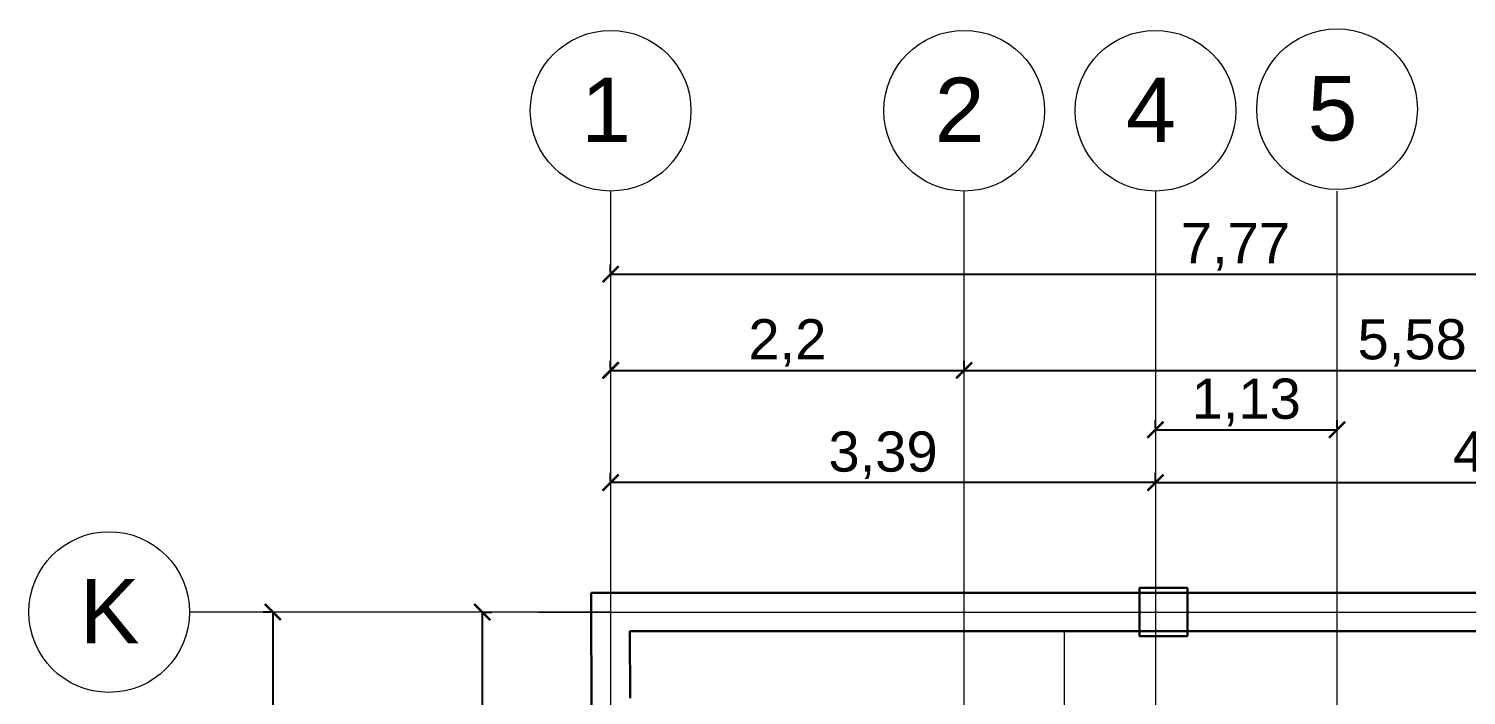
# Model space of a CAD drawing. Header units: metres. Extents: x 68508 to 226087, y -5893 to 20329.
# Drawn here: x 182827 to 191771, y 15956 to 20104 of the extents above; entities that cross this region are included whole.
import ezdxf

# ---------------------------------------------------------------- set-up
doc = ezdxf.new("R2010")
doc.units = ezdxf.units.M
doc.header["$LTSCALE"] = 0.05
doc.layers.add('Acotado', color=251, linetype='Continuous', lineweight=15)
doc.layers.add('muro', color=7, linetype='Continuous', lineweight=30)
doc.styles.get("Standard").update_dxf_attribs({"font": 'arial.ttf'})
doc.dimstyles.new('Planta', dxfattribs={"dimscale": 100, "dimtxt": 2.5, "dimasz": 1, "dimexe": 0.6, "dimexo": 0.1, "dimgap": 0.2, "dimtad": 1, "dimlfac": 0.001, "dimtxsty": 'Standard', "dimblk": 'ARCHTICK', "dimcen": 1, "dimdle": 0.0005, "dimadec": 0, "dimazin": 0, "dimtfac": 1, "dimtmove": 0, "dimatfit": 3, "dimfxl": 1, "dimarcsym": 0})

# ---------------------------------------------------------------- blocks, each defined once
blk = doc.blocks.new('*U51')
at = {"layer": 'muro', "color": 7, "linetype": 'Continuous', "lineweight": 30}
for p, q in [((3.44, 0.12), (-0.1202, 0.12)), ((0.1202, -0.12), (3.44, -0.12))]:
    blk.add_line(p, q, dxfattribs=at)
blk = doc.blocks.new('*U52')
at = {"layer": 'muro', "color": 7, "linetype": 'Continuous', "lineweight": 30}
for p, q in [((0.17, 0.12), (0, 0.12)), ((0, -0.12), (0.17, -0.12))]:
    blk.add_line(p, q, dxfattribs=at)
blk = doc.blocks.new('*U53')
at = {"layer": 'muro', "color": 7, "linetype": 'Continuous', "lineweight": 30}
for p, q in [((2.415, 0.12), (0, 0.12)), ((0, -0.12), (2.415, -0.12))]:
    blk.add_line(p, q, dxfattribs=at)
blk = doc.blocks.new('*U106')
at = {"layer": 'muro', "color": 7, "linetype": 'Continuous', "lineweight": 30}
for p, q in [((0.5361, 0.12), (0.1202, 0.12)), ((2.0776, 0.12), (0.7761, 0.12)), ((4.3622, 0.12), (2.3176, 0.12)), ((5.3722, 0.12), (4.6022, 0.12)), ((7.3422, 0.12), (5.6122, 0.12)), ((10.3397, 0.12), (7.5822, 0.12)), ((-0.1202, -0.12), (0.6558, -0.12)), ((0.6558, -0.12), (2.1971, -0.12)), ((2.1971, -0.12), (4.482, -0.12)), ((4.482, -0.12), (5.492, -0.12)), ((5.492, -0.12), (7.462, -0.12)), ((7.462, -0.12), (10.4594, -0.12))]:
    blk.add_line(p, q, dxfattribs=at)
blk = doc.blocks.new('*U125')
at = {"layer": 'muro', "color": 7, "linetype": 'Continuous', "lineweight": 30, "extrusion": (1, 0, 0)}
for p, q in [((0, -0.15, -0.15), (0, 0.15, -0.15)), ((0, 0.15, -0.15), (0, 0.15, 0.15)), ((0, 0.15, 0.15), (0, -0.15, 0.15)), ((0, -0.15, 0.15), (0, -0.15, -0.15))]:
    blk.add_line(p, q, dxfattribs=at)
blk = doc.blocks.new('_ArchTick')
at = {"color": 0, "linetype": 'ByBlock', "const_width": 0.15}
blk.add_lwpolyline([(-0.5, -0.5), (0.5, 0.5)], dxfattribs=at)
blk = doc.blocks.new('*D128')
at = {"layer": 'Acotado', "color": 0, "lineweight": -2, "transparency": 16777216}
for p, q in [((186447.8, 18586.8), (186447.8, 18636.8)), ((194222.5, 18586.8), (194222.5, 18636.8)), ((186447.7, 18576.8), (194222.6, 18576.8))]:
    blk.add_line(p, q, dxfattribs=at)
at = {"layer": 'Defpoints', "color": 0, "transparency": 16777216}
for p in [(186447.8, 18576.8), (194222.5, 18576.8), (194222.5, 18576.8)]:
    blk.add_point(p, dxfattribs=at)
at = {"layer": 'Acotado', "color": 0, "lineweight": -2, "transparency": 16777216, "xscale": 100, "yscale": 100, "zscale": 100, "rotation": 180}
blk.add_blockref('_ArchTick', (186447.8, 18576.8), dxfattribs=at)
at = {"layer": 'Acotado', "color": 0, "lineweight": -2, "transparency": 16777216, "xscale": 100, "yscale": 100, "zscale": 100}
blk.add_blockref('_ArchTick', (194222.5, 18576.8), dxfattribs=at)
at = {"layer": 'Acotado', "color": 0, "transparency": 16777216, "insert": (190335.2, 18746.5), "char_height": 250, "attachment_point": 5}
blk.add_mtext('7,77', dxfattribs=at)
blk = doc.blocks.new('*D129')
at = {"layer": 'Acotado', "color": 0, "lineweight": -2, "transparency": 16777216}
for p, q in [((186447.7, 17977.8), (188647.6, 17977.8)), ((186447.8, 17987.8), (186447.8, 18037.8)), ((188647.5, 17987.8), (188647.5, 18037.8))]:
    blk.add_line(p, q, dxfattribs=at)
at = {"layer": 'Defpoints', "color": 0, "transparency": 16777216}
for p in [(186447.8, 17977.8), (188647.5, 17977.8), (188647.5, 17977.8)]:
    blk.add_point(p, dxfattribs=at)
at = {"layer": 'Acotado', "color": 0, "lineweight": -2, "transparency": 16777216, "xscale": 100, "yscale": 100, "zscale": 100, "rotation": 180}
blk.add_blockref('_ArchTick', (186447.8, 17977.8), dxfattribs=at)
at = {"layer": 'Acotado', "color": 0, "lineweight": -2, "transparency": 16777216, "xscale": 100, "yscale": 100, "zscale": 100}
blk.add_blockref('_ArchTick', (188647.5, 17977.8), dxfattribs=at)
at = {"layer": 'Acotado', "color": 0, "transparency": 16777216, "insert": (187547.7, 18148.1), "char_height": 250, "attachment_point": 5}
blk.add_mtext('2,2', dxfattribs=at)
blk = doc.blocks.new('*D130')
at = {"layer": 'Acotado', "color": 0, "lineweight": -2, "transparency": 16777216}
for p, q in [((188647.5, 17987.8), (188647.5, 18037.8)), ((188647.5, 17977.8), (194222.6, 17977.8)), ((194222.5, 17987.8), (194222.5, 18037.8))]:
    blk.add_line(p, q, dxfattribs=at)
at = {"layer": 'Defpoints', "color": 0, "transparency": 16777216}
for p in [(188647.5, 17977.8), (194222.5, 17977.8), (194222.5, 17977.8)]:
    blk.add_point(p, dxfattribs=at)
at = {"layer": 'Acotado', "color": 0, "lineweight": -2, "transparency": 16777216, "xscale": 100, "yscale": 100, "zscale": 100, "rotation": 180}
blk.add_blockref('_ArchTick', (188647.5, 17977.8), dxfattribs=at)
at = {"layer": 'Acotado', "color": 0, "lineweight": -2, "transparency": 16777216, "xscale": 100, "yscale": 100, "zscale": 100}
blk.add_blockref('_ArchTick', (194222.5, 17977.8), dxfattribs=at)
at = {"layer": 'Acotado', "color": 0, "transparency": 16777216, "insert": (191435, 18148.1), "char_height": 250, "attachment_point": 5}
blk.add_mtext('5,58', dxfattribs=at)
blk = doc.blocks.new('*D132')
at = {"layer": 'Acotado', "color": 0, "lineweight": -2, "transparency": 16777216}
for p, q in [((185648.9, 16473.8), (185648.9, 14276.3)), ((185658.9, 16473.7), (185708.9, 16473.7)), ((185658.9, 14276.3), (185708.9, 14276.3))]:
    blk.add_line(p, q, dxfattribs=at)
at = {"layer": 'Defpoints', "color": 0, "transparency": 16777216}
for p in [(185648.9, 16473.7), (185648.9, 14276.3), (185648.9, 14276.3)]:
    blk.add_point(p, dxfattribs=at)
at = {"layer": 'Acotado', "color": 0, "lineweight": -2, "transparency": 16777216, "xscale": 100, "yscale": 100, "zscale": 100}
for p, rotation in [((185648.9, 16473.7), 90), ((185648.9, 14276.3), 270)]:
    blk.add_blockref('_ArchTick', p, dxfattribs=dict(at, rotation=rotation))
at = {"layer": 'Acotado', "color": 0, "transparency": 16777216, "insert": (185478.6, 15375), "char_height": 250, "attachment_point": 5, "rotation": 90}
blk.add_mtext('2,2', dxfattribs=at)
blk = doc.blocks.new('*D140')
at = {"layer": 'Acotado', "color": 0, "lineweight": -2, "transparency": 16777216}
for p, q in [((189837.5, 17289.1), (189837.5, 17339.1)), ((189837.5, 17279.1), (194222.6, 17279.1)), ((194222.5, 17289.1), (194222.5, 17339.1))]:
    blk.add_line(p, q, dxfattribs=at)
at = {"layer": 'Defpoints', "color": 0, "transparency": 16777216}
for p in [(189837.5, 17279.1), (194222.5, 17279.1), (194222.5, 17279.1)]:
    blk.add_point(p, dxfattribs=at)
at = {"layer": 'Acotado', "color": 0, "lineweight": -2, "transparency": 16777216, "xscale": 100, "yscale": 100, "zscale": 100, "rotation": 180}
blk.add_blockref('_ArchTick', (189837.5, 17279.1), dxfattribs=at)
at = {"layer": 'Acotado', "color": 0, "lineweight": -2, "transparency": 16777216, "xscale": 100, "yscale": 100, "zscale": 100}
blk.add_blockref('_ArchTick', (194222.5, 17279.1), dxfattribs=at)
at = {"layer": 'Acotado', "color": 0, "transparency": 16777216, "insert": (192030, 17449.3), "char_height": 250, "attachment_point": 5}
blk.add_mtext('4,39', dxfattribs=at)
blk = doc.blocks.new('*D141')
at = {"layer": 'Acotado', "color": 0, "lineweight": -2, "transparency": 16777216}
for p, q in [((189837.6, 17279.1), (186447.7, 17279.1)), ((186447.8, 17289.1), (186447.8, 17339.1)), ((189837.5, 17289.1), (189837.5, 17339.1))]:
    blk.add_line(p, q, dxfattribs=at)
at = {"layer": 'Defpoints', "color": 0, "transparency": 16777216}
for p in [(186447.8, 17279.1), (186447.8, 17279.1), (189837.5, 17279.1)]:
    blk.add_point(p, dxfattribs=at)
at = {"layer": 'Acotado', "color": 0, "lineweight": -2, "transparency": 16777216, "xscale": 100, "yscale": 100, "zscale": 100, "rotation": 180}
blk.add_blockref('_ArchTick', (186447.8, 17279.1), dxfattribs=at)
at = {"layer": 'Acotado', "color": 0, "lineweight": -2, "transparency": 16777216, "xscale": 100, "yscale": 100, "zscale": 100}
blk.add_blockref('_ArchTick', (189837.5, 17279.1), dxfattribs=at)
at = {"layer": 'Acotado', "color": 0, "transparency": 16777216, "insert": (188142.7, 17449.3), "char_height": 250, "attachment_point": 5}
blk.add_mtext('3,39', dxfattribs=at)
blk = doc.blocks.new('*D345')
at = {"layer": 'Acotado', "color": 0, "lineweight": -2, "transparency": 16777216}
for p, q in [((184336.1, 16473.7), (184286.1, 16473.7)), ((184346.1, 16473.8), (184346.1, 13116.7)), ((184336.1, 13116.7), (184286.1, 13116.7))]:
    blk.add_line(p, q, dxfattribs=at)
at = {"layer": 'Defpoints', "color": 0, "transparency": 16777216}
for p in [(184346.1, 16473.7), (184346.1, 13116.7), (184346.1, 13116.7)]:
    blk.add_point(p, dxfattribs=at)
at = {"layer": 'Acotado', "color": 0, "lineweight": -2, "transparency": 16777216, "xscale": 100, "yscale": 100, "zscale": 100}
for p, rotation in [((184346.1, 16473.7), 90), ((184346.1, 13116.7), 270)]:
    blk.add_blockref('_ArchTick', p, dxfattribs=dict(at, rotation=rotation))
at = {"layer": 'Acotado', "color": 0, "transparency": 16777216, "insert": (184175.8, 14795.2), "char_height": 250, "attachment_point": 5, "rotation": 90}
blk.add_mtext('3,36', dxfattribs=at)
blk = doc.blocks.new('*D346')
at = {"layer": 'Acotado', "color": 0, "lineweight": -2, "transparency": 16777216}
for p, q in [((189837.5, 17618.2), (189837.5, 17668.2)), ((190967.5, 17618.2), (190967.5, 17668.2)), ((189837.5, 17608.2), (190967.6, 17608.2))]:
    blk.add_line(p, q, dxfattribs=at)
at = {"layer": 'Defpoints', "color": 0, "transparency": 16777216}
for p in [(189837.5, 17608.2), (190967.5, 17608.2), (190967.5, 17608.2)]:
    blk.add_point(p, dxfattribs=at)
at = {"layer": 'Acotado', "color": 0, "lineweight": -2, "transparency": 16777216, "xscale": 100, "yscale": 100, "zscale": 100, "rotation": 180}
blk.add_blockref('_ArchTick', (189837.5, 17608.2), dxfattribs=at)
at = {"layer": 'Acotado', "color": 0, "lineweight": -2, "transparency": 16777216, "xscale": 100, "yscale": 100, "zscale": 100}
blk.add_blockref('_ArchTick', (190967.5, 17608.2), dxfattribs=at)
at = {"layer": 'Acotado', "color": 0, "transparency": 16777216, "insert": (190402.5, 17778.4), "char_height": 250, "attachment_point": 5}
blk.add_mtext('1,13', dxfattribs=at)

msp = doc.modelspace()

# ---------------------------------------------------------------- linework, layer by layer
at = {"layer": 'Acotado'}
for p, q in [((186447.768, 19093.7), (186447.768, -4893.3)), ((188647.538, 1564.2), (188647.538, 19093.7)), ((189837.538, 19093.7), (189837.538, -2153.3)), ((190967.538, -4893.3), (190967.538, 19093.7)), ((186447.768, 16473.7), (183827.309, 16473.7)), ((186001.934, 16473.7), (194222.538, 16473.7)), ((189289.144, -4893.3), (189270.805, 16353.7))]:
    msp.add_line(p, q, dxfattribs=at)
for centre in [(186447.768, 19593.7), (188647.538, 19593.7), (189837.538, 19593.7), (190967.538, 19603.836), (183327.309, 16473.7)]:
    msp.add_circle(centre, 500, dxfattribs=at)

# ---------------------------------------------------------------- block references
at = {"layer": 'muro', "color": 7, "linetype": 'Continuous', "lineweight": 30, "xscale": 1000, "yscale": 1000, "zscale": 1000, "rotation": 270.1095572631265}
msp.add_blockref('*U106', (186447.538, 16473.7), dxfattribs=at)
at = {"layer": 'muro', "color": 7, "linetype": 'Continuous', "lineweight": 30, "xscale": 1000, "yscale": 1000, "zscale": 1000}
for name, p in [('*U51', (186447.538, 16473.7)), ('*U52', (189887.538, 16473.7)), ('*U53', (190057.538, 16473.7))]:
    msp.add_blockref(name, p, dxfattribs=at)
at = {"layer": 'muro', "color": 7, "linetype": 'Continuous', "lineweight": 30, "extrusion": (2.44929e-16, 1, 0), "xscale": 1000, "yscale": 1000, "zscale": 1000, "rotation": 90}
msp.add_blockref('*U125', (-189887.538, 0, 16473.7), dxfattribs=at)

# ---------------------------------------------------------------- texts
at = {"layer": 'Acotado', "char_height": 400, "attachment_point": 1}
for s, insert in [('1', (186264.434, 19798.955)), ('2', (188464.205, 19798.955)), ('4', (189654.205, 19798.955)), ('5', (190784.205, 19809.091)), ('K', (183143.975, 16678.955))]:
    msp.add_mtext_dynamic_manual_height_columns(s, width=712.78572, gutter_width=12500, heights=[0], dxfattribs=dict(at, insert=insert))

# ---------------------------------------------------------------- dimensions: what is measured, and where the dimension line sits
at = {"layer": 'Acotado'}
for base, p1, p2, picture, middle in [((194222.538, 18576.798), (186447.768, 18576.798), (194222.538, 18576.798), '*D128', (190335.153, 18746.525)), ((188647.538, 17977.839), (186447.768, 17977.839), (188647.538, 17977.839), '*D129', (187547.653, 18148.077)), ((190967.538, 17608.16), (189837.538, 17608.16), (190967.538, 17608.16), '*D346', (190402.538, 17778.399)), ((186447.768, 17279.103), (189837.538, 17279.103), (186447.768, 17279.103), '*D141', (188142.653, 17449.342)), ((194222.538429521, 17279.102839392), (189837.538429521, 17279.102839392), (194222.538429521, 17279.102839392), '*D140', (192030.038429521, 17449.341584276))]:
    dim = msp.add_linear_dim(base=base, p1=p1, p2=p2, dimstyle='Planta', dxfattribs=at)
    dim.commit()
    dim.dimension.update_dxf_attribs({"geometry": picture, "text_midpoint": middle})
for base, p1, p2, angle, picture, middle in [((194222.538429521, 17977.838753387), (188647.538429521, 17977.838753387), (194222.538429521, 17977.838753387), 180, '*D130', (191435.038429521, 18148.077498271)), ((184346.068, 13116.7), (184346.068, 16473.7), (184346.068, 13116.7), 270, '*D345', (184175.829, 14795.2)), ((185648.866, 14276.311), (185648.866, 16473.7), (185648.866, 14276.311), 270, '*D132', (185478.627, 15375.005))]:
    dim = msp.add_linear_dim(base=base, p1=p1, p2=p2, angle=angle, dimstyle='Planta', dxfattribs=at)
    dim.commit()
    dim.dimension.update_dxf_attribs({"geometry": picture, "text_midpoint": middle})

doc.saveas('drawing.dxf')
